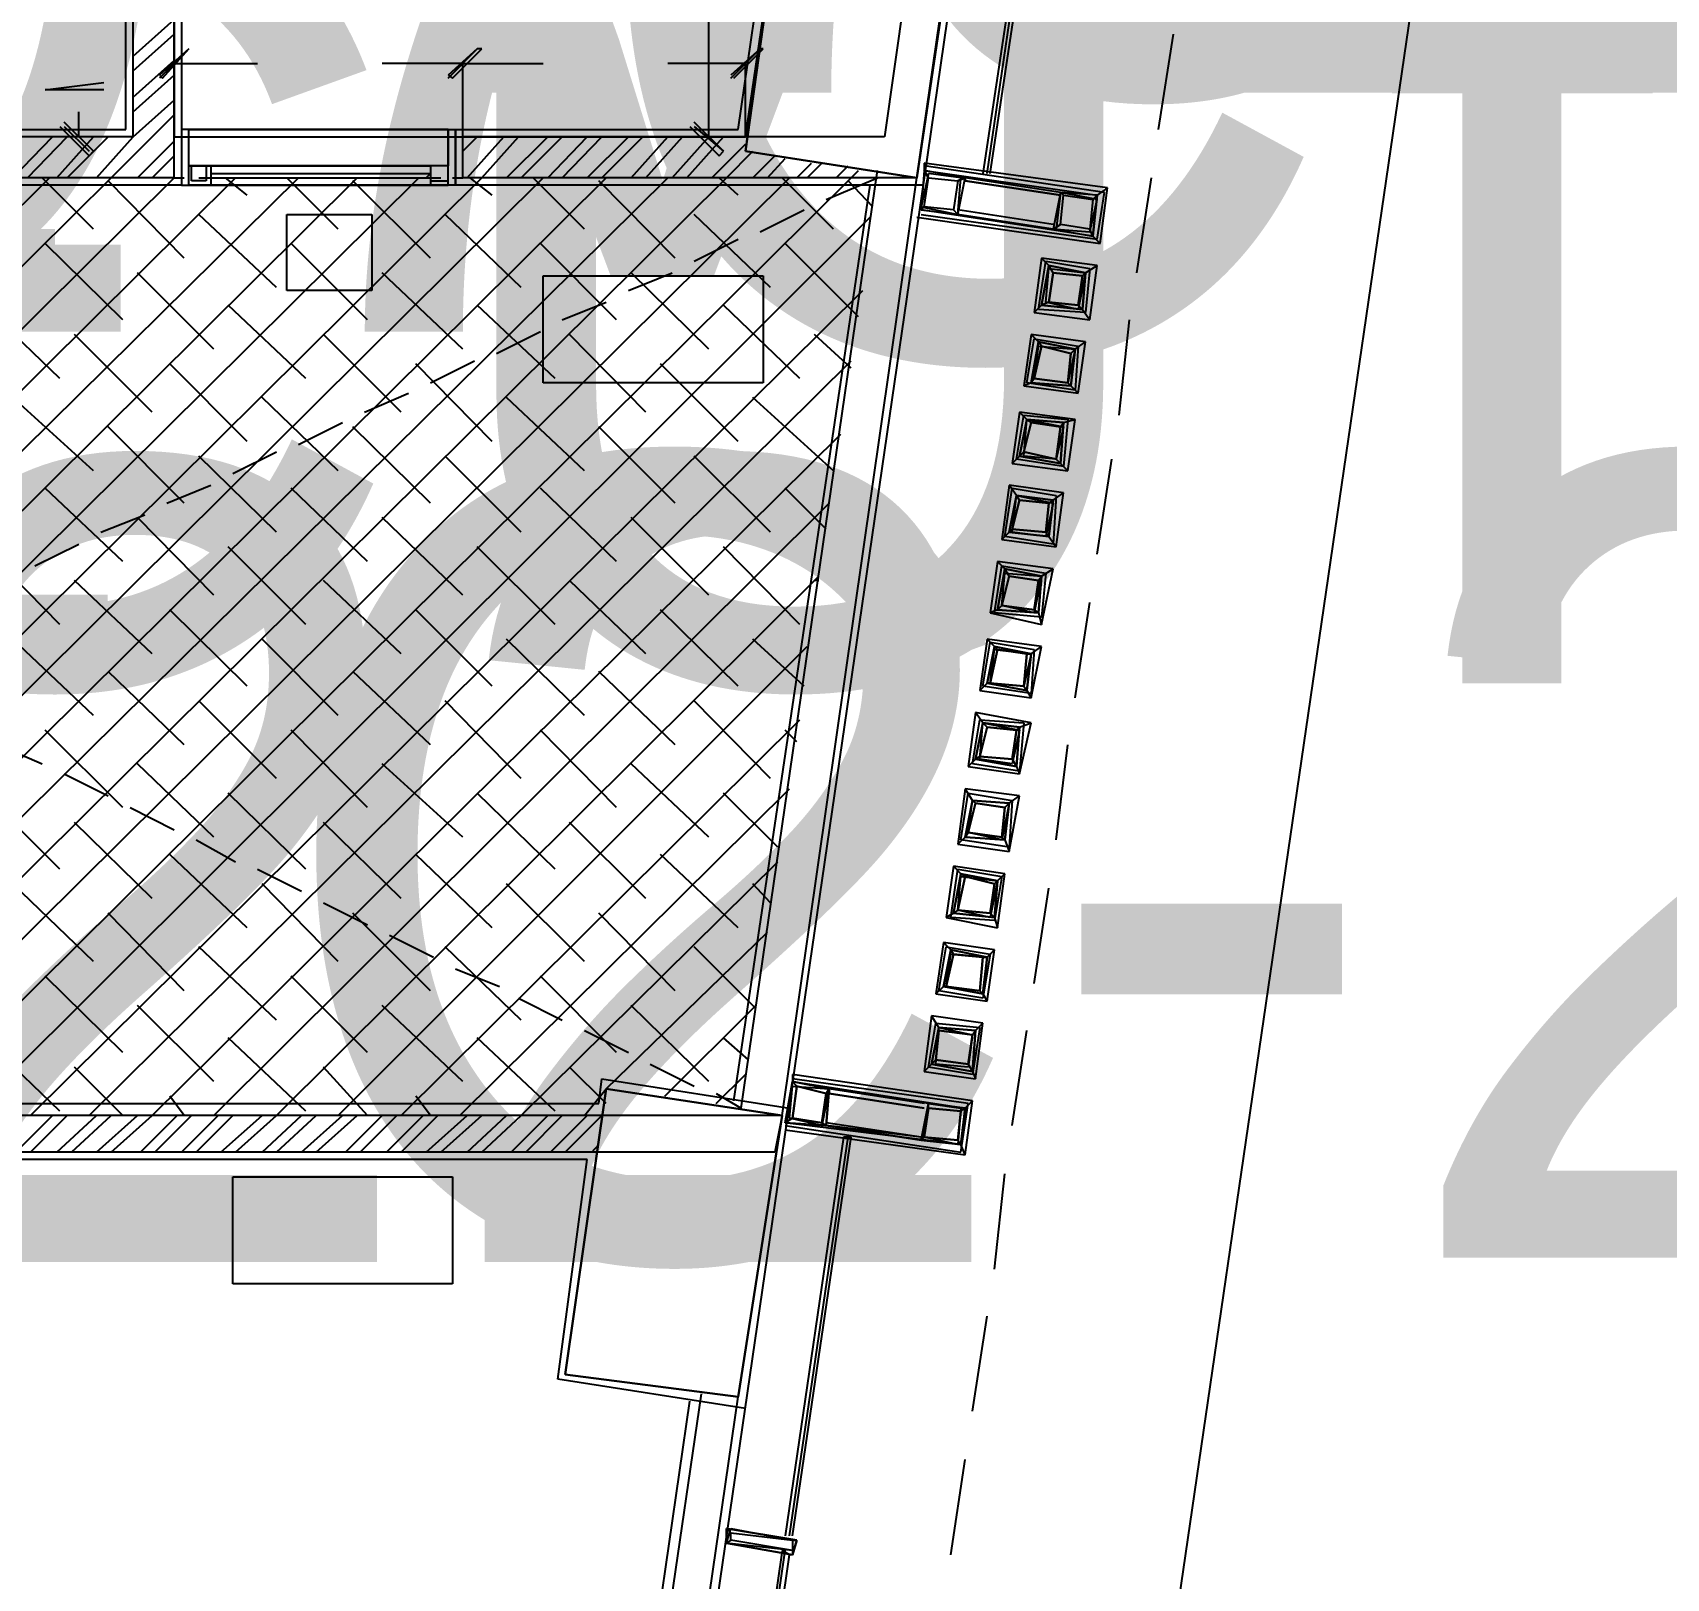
# Model space of a CAD drawing. Header units: feet. Extents: x -4 to 240, y -9 to 130.
# Drawn here: x 151.34 to 165.57, y 59.06 to 72.52 of the extents above; entities that cross this region are included whole.
import ezdxf

# ---------------------------------------------------------------- set-up
doc = ezdxf.new("R2010")
doc.units = ezdxf.units.FT
doc.layers.add('TEXT', color=3, linetype='Continuous')
doc.layers.add('WALLS', color=7, linetype='Continuous')

msp = doc.modelspace()

# ---------------------------------------------------------------- linework, layer by layer
at = {"layer": 'WALLS'}
for p, q in [((169.097, 112.089), (155.917, 21.882)), ((159.745, 76.019), (159.043, 71.26)), ((159.337, 75.662), (158.762, 71.617)), ((160.166, 74.96), (159.617, 71.298)), ((159.656, 71.298), (160.191, 74.96)), ((159.681, 71.298), (160.23, 74.96)), ((157.486, 71.681), (157.831, 74.041)), ((157.55, 71.617), (157.895, 73.978)), ((157.895, 73.978), (157.55, 71.49)), ((157.55, 71.49), (157.895, 73.978)), ((159.043, 71.26), (159.4, 73.748)), ((159.4, 73.748), (159.043, 71.26)), ((159.464, 73.748), (159.107, 71.26)), ((152.153, 71.681), (152.153, 73.301)), ((152.217, 71.617), (152.217, 73.174)), ((152.574, 73.174), (152.574, 71.617)), ((152.574, 71.26), (152.574, 73.174)), ((152.638, 73.238), (152.638, 71.196)), ((157.231, 71.617), (157.231, 72.919)), ((152.217, 72.319), (152.574, 72.638)), ((152.217, 72.191), (152.574, 72.51)), ((161.148, 71.681), (161.276, 72.51)), ((152.217, 71.962), (152.574, 72.281)), ((152.702, 72.383), (152.447, 72.128)), ((152.702, 72.383), (152.447, 72.153)), ((152.472, 72.128), (152.702, 72.383)), ((155.215, 72.383), (154.96, 72.128)), ((155.215, 72.383), (154.96, 72.153)), ((154.96, 72.128), (155.215, 72.383)), ((155.215, 72.383), (154.96, 72.153)), ((154.998, 72.128), (155.254, 72.383)), ((154.998, 72.128), (155.254, 72.383)), ((155.254, 72.383), (155.215, 72.383)), ((157.423, 72.128), (157.678, 72.383)), ((157.678, 72.383), (157.423, 72.153)), ((157.448, 72.128), (157.703, 72.383)), ((157.703, 72.383), (157.678, 72.383)), ((152.217, 71.834), (152.574, 72.153)), ((152.447, 72.153), (152.472, 72.128)), ((152.574, 71.617), (152.574, 72.255)), ((152.574, 72.255), (153.301, 72.255)), ((152.574, 72.255), (152.574, 72.255)), ((155.088, 72.255), (154.386, 72.255)), ((154.96, 72.153), (154.998, 72.128)), ((155.088, 71.617), (155.088, 72.255)), ((155.088, 72.255), (155.789, 72.255)), ((155.088, 72.255), (155.088, 72.255)), ((155.088, 71.617), (155.088, 72.255)), ((157.55, 72.255), (156.874, 72.255)), ((157.55, 71.617), (157.55, 72.255)), ((151.451, 72.026), (151.962, 72.089)), ((151.962, 72.026), (151.451, 72.026)), ((152.217, 71.617), (152.574, 71.936)), ((151.579, 71.707), (151.834, 71.451)), ((151.872, 71.49), (151.617, 71.745)), ((151.617, 71.707), (151.834, 71.49)), ((151.745, 71.617), (151.745, 71.834)), ((152.026, 71.26), (152.574, 71.809)), ((157.065, 71.707), (157.321, 71.451)), ((157.359, 71.49), (157.104, 71.745)), ((157.104, 71.707), (157.359, 71.49)), ((152.217, 71.617), (124.211, 71.617)), ((139.177, 71.681), (152.153, 71.681)), ((151.171, 71.26), (151.515, 71.617)), ((151.298, 71.26), (151.643, 71.617)), ((151.553, 71.26), (151.872, 71.617)), ((151.643, 71.26), (152, 71.617)), ((152.217, 71.617), (151.745, 71.617)), ((151.898, 71.26), (152.217, 71.617)), ((152.217, 71.617), (152.217, 71.617)), ((152.255, 71.26), (152.574, 71.579)), ((152.574, 71.617), (155.088, 71.617)), ((152.574, 71.617), (152.663, 71.617)), ((152.574, 71.617), (152.574, 71.617)), ((152.702, 71.681), (152.638, 71.681)), ((152.638, 71.681), (152.638, 71.196)), ((152.702, 71.681), (152.638, 71.681)), ((152.638, 71.681), (152.638, 71.196)), ((152.702, 71.362), (152.702, 71.681)), ((152.702, 71.681), (154.96, 71.681)), ((152.702, 71.196), (152.702, 71.681)), ((154.96, 71.681), (152.702, 71.681)), ((152.702, 71.196), (152.702, 71.681)), ((152.791, 71.617), (152.982, 71.617)), ((153.11, 71.617), (153.301, 71.617)), ((153.429, 71.617), (153.62, 71.617)), ((153.722, 71.617), (153.939, 71.617)), ((154.041, 71.617), (154.258, 71.617)), ((154.36, 71.617), (154.577, 71.617)), ((154.679, 71.617), (154.896, 71.617)), ((154.96, 71.681), (154.96, 71.362)), ((154.96, 71.681), (155.024, 71.681)), ((154.96, 71.196), (154.96, 71.681)), ((154.96, 71.681), (155.024, 71.681)), ((154.96, 71.196), (154.96, 71.681)), ((154.998, 71.617), (155.088, 71.617)), ((155.024, 71.196), (155.024, 71.681)), ((155.024, 71.681), (157.486, 71.681)), ((155.024, 71.681), (155.024, 71.196)), ((155.024, 71.681), (155.024, 71.196)), ((155.088, 71.617), (157.55, 71.617)), ((155.088, 71.49), (155.215, 71.617)), ((158.762, 71.617), (155.088, 71.617)), ((155.088, 71.26), (155.088, 71.617)), ((155.088, 71.617), (155.088, 71.617)), ((155.088, 71.617), (155.088, 71.617)), ((155.126, 71.26), (155.445, 71.617)), ((155.254, 71.26), (155.573, 71.617)), ((155.47, 71.26), (155.828, 71.617)), ((155.598, 71.26), (155.955, 71.617)), ((155.828, 71.26), (156.172, 71.617)), ((155.955, 71.26), (156.3, 71.617)), ((156.172, 71.26), (156.53, 71.617)), ((156.3, 71.26), (156.657, 71.617)), ((156.555, 71.26), (156.874, 71.617)), ((156.683, 71.26), (157.002, 71.617)), ((156.912, 71.26), (157.231, 71.617)), ((157.04, 71.26), (157.359, 71.617)), ((157.231, 71.617), (157.231, 71.617)), ((157.231, 71.617), (157.231, 71.617)), ((157.55, 71.617), (157.55, 71.617)), ((151.834, 71.451), (151.872, 71.49)), ((152.383, 71.26), (152.574, 71.451)), ((157.257, 71.26), (157.55, 71.553)), ((157.321, 71.451), (157.359, 71.49)), ((157.384, 71.26), (157.614, 71.49)), ((157.55, 71.49), (159.043, 71.26)), ((159.043, 71.26), (157.55, 71.49)), ((157.614, 71.26), (157.805, 71.451)), ((157.742, 71.26), (157.895, 71.426)), ((153.684, 71.362), (152.702, 71.362)), ((154.96, 71.362), (152.702, 71.362)), ((152.702, 71.196), (152.702, 71.362)), ((152.702, 71.362), (152.893, 71.362)), ((152.727, 71.234), (152.727, 71.362)), ((152.727, 71.362), (152.855, 71.362)), ((152.766, 71.362), (154.807, 71.362)), ((152.855, 71.362), (152.855, 71.234)), ((152.893, 71.362), (152.893, 71.196)), ((152.893, 71.298), (154.807, 71.298)), ((152.893, 71.298), (152.893, 71.26)), ((154.641, 71.362), (153.684, 71.362)), ((154.96, 71.362), (154.641, 71.362)), ((154.807, 71.298), (154.769, 71.26)), ((154.807, 71.362), (154.807, 71.196)), ((154.96, 71.362), (154.807, 71.362)), ((154.807, 71.362), (154.807, 71.234)), ((154.96, 71.362), (154.807, 71.362)), ((154.96, 71.196), (154.96, 71.362)), ((154.96, 71.234), (154.96, 71.362)), ((157.512, 63.158), (158.699, 71.324)), ((157.997, 71.26), (158.124, 71.388)), ((158.086, 71.26), (158.214, 71.388)), ((158.341, 71.26), (158.443, 71.362)), ((158.469, 71.26), (158.533, 71.324)), ((159.107, 71.324), (159.081, 70.979)), ((159.107, 71.324), (159.081, 70.979)), ((159.145, 71.298), (159.081, 71.005)), ((160.702, 71.171), (159.107, 71.388)), ((159.107, 71.388), (159.107, 71.324)), ((160.676, 71.132), (159.107, 71.362)), ((159.464, 71.26), (159.107, 71.324)), ((159.107, 71.324), (159.145, 71.26)), ((159.145, 71.26), (159.107, 71.324)), ((159.464, 71.26), (159.107, 71.324)), ((159.107, 71.324), (160.612, 71.107)), ((159.426, 71.26), (159.145, 71.298)), ((152.574, 71.26), (124.211, 71.26)), ((152.638, 71.196), (139.113, 71.196)), ((143.26, 63.094), (151.49, 71.26)), ((143.796, 63.094), (152.026, 71.26)), ((144.344, 63.094), (152.574, 71.26)), ((144.88, 63.094), (153.11, 71.26)), ((145.391, 63.094), (153.659, 71.26)), ((145.939, 63.094), (154.169, 71.26)), ((146.475, 63.094), (154.705, 71.26)), ((147.024, 63.094), (155.254, 71.26)), ((147.56, 63.094), (155.789, 71.26)), ((148.108, 63.094), (156.338, 71.26)), ((148.619, 63.094), (156.874, 71.26)), ((149.155, 63.094), (157.384, 71.26)), ((149.703, 63.094), (157.933, 71.26)), ((150.239, 63.094), (158.469, 71.26)), ((151.872, 70.813), (151.426, 71.26)), ((159.107, 71.26), (152, 22.456)), ((152.663, 70.558), (152, 71.234)), ((152.574, 71.26), (152.663, 71.26)), ((152.638, 71.196), (152.702, 71.196)), ((152.638, 71.196), (152.702, 71.196)), ((154.96, 71.196), (152.702, 71.196)), ((152.702, 71.196), (154.96, 71.196)), ((152.893, 71.196), (152.702, 71.196)), ((152.855, 71.234), (152.727, 71.234)), ((152.791, 71.26), (152.982, 71.26)), ((152.893, 71.26), (154.769, 71.26)), ((153.212, 71.107), (153.021, 71.26)), ((153.11, 71.26), (153.301, 71.26)), ((153.429, 71.26), (153.62, 71.26)), ((154.003, 70.813), (153.557, 71.26)), ((153.722, 71.26), (153.939, 71.26)), ((154.041, 71.26), (154.258, 71.26)), ((154.807, 70.558), (154.131, 71.234)), ((154.36, 71.26), (154.577, 71.26)), ((154.679, 71.26), (154.896, 71.26)), ((154.807, 71.234), (154.96, 71.234)), ((154.807, 71.196), (154.96, 71.196)), ((155.024, 71.196), (154.96, 71.196)), ((155.024, 71.196), (154.96, 71.196)), ((154.998, 71.26), (155.088, 71.26)), ((159.107, 71.196), (155.024, 71.196)), ((159.043, 71.26), (155.088, 71.26)), ((155.343, 71.107), (155.152, 71.26)), ((156.147, 70.813), (155.7, 71.26)), ((156.938, 70.558), (156.274, 71.234)), ((157.486, 71.107), (157.321, 71.26)), ((157.448, 63.222), (158.635, 71.196)), ((158.316, 70.813), (157.869, 71.26)), ((157.869, 63.094), (159.043, 71.26)), ((158.252, 71.069), (158.699, 71.26)), ((158.66, 71.005), (158.443, 71.234)), ((158.699, 71.26), (158.699, 71.26)), ((159.107, 71.005), (159.145, 71.26)), ((159.107, 71.005), (159.145, 71.26)), ((159.145, 71.26), (159.4, 71.234)), ((159.145, 71.26), (159.4, 71.234)), ((159.4, 71.234), (159.362, 70.979)), ((159.4, 71.234), (159.362, 70.979)), ((159.4, 70.941), (159.426, 71.26)), ((159.4, 70.941), (159.464, 71.26)), ((159.464, 71.26), (159.4, 71.234)), ((159.4, 71.234), (159.464, 71.26)), ((159.4, 70.941), (159.464, 71.26)), ((160.293, 71.132), (159.464, 71.26)), ((160.293, 71.132), (159.464, 71.26)), ((159.464, 71.26), (159.464, 71.234)), ((160.293, 71.132), (159.464, 71.26)), ((159.464, 71.234), (160.293, 71.107)), ((160.293, 71.107), (159.464, 71.234)), ((160.293, 71.132), (160.23, 70.813)), ((160.293, 71.132), (160.23, 70.813)), ((160.293, 71.132), (160.255, 70.813)), ((160.612, 71.069), (160.293, 71.132)), ((160.612, 71.107), (160.293, 71.132)), ((160.293, 71.132), (160.319, 71.107)), ((160.612, 71.107), (160.293, 71.132)), ((160.702, 71.171), (160.612, 71.107)), ((160.612, 70.724), (160.676, 71.132)), ((160.638, 70.686), (160.702, 71.171)), ((160.957, 70.431), (161.085, 71.26)), ((159.081, 71.005), (159.4, 70.941)), ((159.081, 70.979), (159.107, 71.005)), ((159.362, 70.979), (159.107, 71.005)), ((159.362, 70.979), (159.107, 71.005)), ((160.293, 70.852), (160.319, 71.107)), ((160.293, 71.107), (160.293, 71.107)), ((160.293, 70.852), (160.319, 71.107)), ((160.319, 71.107), (160.574, 71.069)), ((160.319, 71.107), (160.574, 71.069)), ((160.549, 70.788), (160.612, 71.069)), ((160.574, 71.069), (160.549, 70.813)), ((160.574, 71.069), (160.549, 70.813)), ((160.574, 70.75), (160.612, 71.107)), ((160.612, 71.107), (160.574, 71.069)), ((160.574, 70.75), (160.612, 71.107)), ((160.612, 71.107), (160.574, 70.75)), ((160.574, 71.069), (160.574, 71.069)), ((150.788, 63.094), (158.635, 70.915)), ((153.467, 70.303), (152.791, 70.941)), ((153.557, 70.278), (153.557, 70.941)), ((153.557, 70.941), (154.297, 70.941)), ((154.297, 70.941), (154.297, 70.278)), ((155.598, 70.303), (154.935, 70.941)), ((157.767, 70.303), (157.104, 70.941)), ((157.678, 70.788), (158.061, 70.979)), ((159.043, 70.915), (160.638, 70.686)), ((159.081, 70.979), (159.4, 70.941)), ((159.081, 70.979), (159.081, 70.979)), ((159.081, 70.979), (159.4, 70.941)), ((160.574, 70.75), (159.081, 70.979)), ((159.081, 70.941), (160.612, 70.724)), ((159.4, 70.941), (159.362, 70.979)), ((159.362, 70.941), (159.362, 70.941)), ((160.23, 70.852), (159.4, 70.979)), ((159.4, 70.979), (159.4, 70.941)), ((160.23, 70.852), (159.4, 70.979)), ((160.23, 70.813), (159.4, 70.941)), ((159.4, 70.941), (160.23, 70.813)), ((160.23, 70.813), (159.4, 70.941)), ((160.23, 70.813), (160.293, 70.852)), ((160.549, 70.813), (160.293, 70.852)), ((160.549, 70.813), (160.293, 70.852)), ((157.104, 70.533), (157.486, 70.724)), ((160.23, 70.813), (160.574, 70.75)), ((160.23, 70.813), (160.574, 70.75)), ((160.255, 70.813), (160.549, 70.788)), ((160.574, 70.75), (160.549, 70.813)), ((160.638, 70.686), (160.574, 70.75)), ((152.128, 70.022), (151.451, 70.686)), ((154.258, 70.022), (153.595, 70.686)), ((156.427, 70.022), (155.764, 70.686)), ((158.533, 70.048), (157.895, 70.686)), ((152.919, 69.767), (152.255, 70.431)), ((155.088, 69.767), (154.386, 70.431)), ((156.53, 70.278), (156.912, 70.431)), ((157.231, 69.767), (156.555, 70.431)), ((160.128, 70.558), (160.064, 70.086)), ((160.102, 70.112), (160.166, 70.533)), ((160.191, 70.494), (160.128, 70.558)), ((160.612, 70.494), (160.128, 70.558)), ((160.191, 70.494), (160.128, 70.15)), ((160.128, 70.15), (160.191, 70.494)), ((160.128, 70.15), (160.191, 70.494)), ((160.166, 70.533), (160.549, 70.469)), ((160.166, 70.175), (160.191, 70.469)), ((160.23, 70.431), (160.191, 70.494)), ((160.51, 70.431), (160.191, 70.494)), ((160.23, 70.431), (160.191, 70.494)), ((160.191, 70.494), (160.51, 70.431)), ((160.191, 70.494), (160.51, 70.431)), ((160.191, 70.469), (160.51, 70.431)), ((160.191, 70.175), (160.23, 70.431)), ((160.23, 70.431), (160.191, 70.175)), ((160.23, 70.431), (160.485, 70.405)), ((160.485, 70.405), (160.23, 70.431)), ((160.51, 70.431), (160.447, 70.112)), ((160.485, 70.405), (160.51, 70.431)), ((160.485, 70.112), (160.51, 70.431)), ((160.51, 70.431), (160.485, 70.112)), ((160.51, 70.431), (160.485, 70.112)), ((160.51, 70.431), (160.612, 70.494)), ((160.549, 70.469), (160.51, 70.086)), ((160.549, 70.022), (160.612, 70.494)), ((151.324, 63.094), (158.571, 70.278)), ((154.297, 70.278), (153.557, 70.278)), ((155.789, 70.405), (157.703, 70.405)), ((155.789, 69.474), (155.789, 70.405)), ((157.703, 70.405), (157.703, 69.474)), ((160.485, 70.405), (160.447, 70.15)), ((160.447, 70.15), (160.485, 70.405)), ((160.485, 70.405), (160.485, 70.405)), ((151.579, 69.512), (150.915, 70.15)), ((153.722, 69.512), (153.046, 70.15)), ((155.892, 69.512), (155.215, 70.15)), ((155.955, 70.022), (156.338, 70.175)), ((158.022, 69.512), (157.359, 70.15)), ((160.128, 70.15), (160.064, 70.086)), ((160.191, 70.175), (160.128, 70.15)), ((160.191, 70.175), (160.128, 70.15)), ((160.128, 70.15), (160.485, 70.112)), ((160.485, 70.112), (160.128, 70.15)), ((160.485, 70.112), (160.128, 70.15)), ((160.447, 70.112), (160.166, 70.175)), ((160.447, 70.15), (160.191, 70.175)), ((160.191, 70.175), (160.447, 70.15)), ((160.447, 70.15), (160.485, 70.112)), ((160.064, 70.086), (160.549, 70.022)), ((160.51, 70.086), (160.102, 70.112)), ((160.447, 70.112), (160.447, 70.112)), ((160.485, 70.112), (160.549, 70.022)), ((160.804, 69.193), (160.893, 70.022)), ((152.383, 69.219), (151.707, 69.895)), ((154.552, 69.219), (153.876, 69.895)), ((155.381, 69.729), (155.764, 69.92)), ((156.683, 69.219), (156.019, 69.895)), ((158.469, 69.601), (158.15, 69.895)), ((160.038, 69.895), (159.974, 69.448)), ((160, 69.474), (160.064, 69.856)), ((160.102, 69.831), (160.038, 69.895)), ((160.51, 69.831), (160.038, 69.895)), ((160.064, 69.856), (160.447, 69.793)), ((160.102, 69.831), (160.038, 69.474)), ((160.038, 69.474), (160.102, 69.831)), ((160.038, 69.474), (160.102, 69.831)), ((160.064, 69.512), (160.102, 69.793)), ((160.064, 69.512), (160.128, 69.793)), ((160.128, 69.793), (160.064, 69.512)), ((160.128, 69.793), (160.102, 69.831)), ((160.421, 69.767), (160.102, 69.831)), ((160.102, 69.831), (160.421, 69.767)), ((160.102, 69.831), (160.421, 69.767)), ((160.102, 69.793), (160.421, 69.767)), ((160.102, 69.793), (160.102, 69.793)), ((160.128, 69.793), (160.383, 69.729)), ((160.383, 69.729), (160.128, 69.793)), ((160.421, 69.767), (160.357, 69.474)), ((160.383, 69.729), (160.357, 69.474)), ((160.357, 69.474), (160.383, 69.729)), ((160.383, 69.729), (160.421, 69.767)), ((160.383, 69.448), (160.421, 69.767)), ((160.421, 69.767), (160.383, 69.448)), ((160.421, 69.767), (160.383, 69.448)), ((160.383, 69.729), (160.383, 69.729)), ((160.421, 69.767), (160.51, 69.831)), ((160.447, 69.793), (160.421, 69.41)), ((160.447, 69.384), (160.51, 69.831)), ((151.834, 63.094), (158.469, 69.665)), ((153.212, 68.963), (152.536, 69.64)), ((155.343, 68.963), (154.679, 69.64)), ((154.807, 69.474), (155.19, 69.665)), ((157.486, 68.963), (156.81, 69.64)), ((157.703, 69.474), (155.789, 69.474)), ((160.038, 69.474), (159.974, 69.448)), ((159.974, 69.448), (160.447, 69.384)), ((160.421, 69.41), (160, 69.474)), ((160.064, 69.512), (160.038, 69.474)), ((160.038, 69.474), (160.383, 69.448)), ((160.038, 69.474), (160.038, 69.474)), ((160.383, 69.448), (160.038, 69.474)), ((160.383, 69.448), (160.038, 69.474)), ((160.357, 69.474), (160.064, 69.512)), ((160.357, 69.474), (160.064, 69.512)), ((160.064, 69.512), (160.357, 69.474)), ((160.357, 69.474), (160.383, 69.448)), ((160.357, 69.448), (160.357, 69.448)), ((160.383, 69.448), (160.447, 69.384)), ((151.872, 68.708), (151.171, 69.346)), ((154.003, 68.708), (153.34, 69.346)), ((154.233, 69.219), (154.616, 69.384)), ((156.147, 68.708), (155.47, 69.346)), ((158.316, 68.708), (157.614, 69.346)), ((159.936, 69.219), (159.872, 68.772)), ((159.911, 68.81), (159.974, 69.193)), ((160, 69.155), (159.936, 69.219)), ((160.421, 69.155), (159.936, 69.219)), ((160, 69.155), (159.936, 68.836)), ((159.936, 68.836), (160, 69.155)), ((159.936, 68.836), (160, 69.155)), ((159.974, 69.193), (160.357, 69.155)), ((159.974, 68.836), (160, 69.155)), ((160, 69.155), (160.319, 69.091)), ((160.038, 69.129), (160, 69.155)), ((160.319, 69.129), (160, 69.155)), ((160, 69.155), (160.319, 69.129)), ((160, 69.155), (160.319, 69.129)), ((160.357, 69.155), (160.319, 68.746)), ((160.319, 69.129), (160.421, 69.155)), ((160.357, 68.708), (160.421, 69.155)), ((152.663, 68.427), (152, 69.091)), ((152.383, 63.094), (158.38, 69.027)), ((153.659, 68.938), (154.041, 69.129)), ((154.807, 68.427), (154.131, 69.091)), ((156.938, 68.427), (156.274, 69.091)), ((159.974, 68.874), (160.038, 69.129)), ((160.038, 69.129), (159.974, 68.874)), ((160, 69.129), (160, 69.129)), ((160.038, 69.129), (160.293, 69.091)), ((160.293, 69.091), (160.038, 69.129)), ((160.319, 69.091), (160.255, 68.81)), ((160.293, 69.091), (160.255, 68.81)), ((160.255, 68.81), (160.293, 69.091)), ((160.293, 69.091), (160.319, 69.129)), ((160.293, 68.772), (160.319, 69.129)), ((160.319, 69.129), (160.293, 68.772)), ((160.319, 69.129), (160.293, 68.772)), ((160.293, 69.091), (160.293, 69.091)), ((153.085, 68.683), (153.467, 68.874)), ((159.974, 68.874), (159.936, 68.836)), ((160.255, 68.81), (159.974, 68.874)), ((159.974, 68.874), (160.255, 68.81)), ((153.467, 68.172), (152.791, 68.836)), ((155.598, 68.172), (154.935, 68.836)), ((157.767, 68.172), (157.104, 68.836)), ((159.936, 68.836), (159.872, 68.772)), ((159.872, 68.772), (160.357, 68.708)), ((160.319, 68.746), (159.911, 68.81)), ((159.936, 68.836), (160.293, 68.772)), ((159.936, 68.836), (159.936, 68.836)), ((160.293, 68.772), (159.936, 68.836)), ((160.293, 68.772), (159.936, 68.836)), ((160.255, 68.81), (159.974, 68.836)), ((160.255, 68.81), (160.293, 68.772)), ((160.255, 68.772), (160.255, 68.772)), ((160.293, 68.772), (160.357, 68.708)), ((160.612, 67.981), (160.74, 68.81)), ((152.51, 68.427), (152.893, 68.581)), ((159.847, 68.581), (159.783, 68.108)), ((159.911, 68.491), (159.847, 68.581)), ((160.319, 68.517), (159.847, 68.581)), ((152.128, 67.917), (151.451, 68.555)), ((152.919, 63.094), (158.278, 68.427)), ((154.258, 67.917), (153.595, 68.555)), ((156.427, 67.917), (155.764, 68.555)), ((158.252, 68.198), (157.895, 68.555)), ((159.809, 68.134), (159.872, 68.555)), ((159.911, 68.491), (159.847, 68.172)), ((159.847, 68.172), (159.911, 68.491)), ((159.847, 68.172), (159.911, 68.491)), ((159.872, 68.555), (160.255, 68.491)), ((159.872, 68.172), (159.911, 68.491)), ((159.872, 68.198), (159.936, 68.453)), ((159.936, 68.453), (159.872, 68.198)), ((159.911, 68.491), (160.23, 68.427)), ((159.936, 68.453), (159.911, 68.491)), ((160.23, 68.453), (159.911, 68.491)), ((159.911, 68.491), (160.23, 68.453)), ((159.911, 68.491), (160.23, 68.453)), ((159.911, 68.453), (159.911, 68.453)), ((159.936, 68.453), (160.191, 68.427)), ((160.191, 68.427), (159.936, 68.453)), ((160.23, 68.427), (160.166, 68.134)), ((160.191, 68.427), (160.166, 68.172)), ((160.166, 68.172), (160.191, 68.427)), ((160.191, 68.427), (160.23, 68.453)), ((160.191, 68.134), (160.23, 68.453)), ((160.23, 68.453), (160.191, 68.134)), ((160.23, 68.453), (160.191, 68.134)), ((160.191, 68.427), (160.191, 68.427)), ((160.23, 68.453), (160.319, 68.517)), ((160.255, 68.491), (160.23, 68.07)), ((160.255, 68.045), (160.319, 68.517)), ((151.936, 68.172), (152.319, 68.325)), ((152.919, 67.624), (152.255, 68.3)), ((155.088, 67.624), (154.386, 68.3)), ((157.231, 67.624), (156.555, 68.3)), ((159.847, 68.172), (159.783, 68.108)), ((159.872, 68.198), (159.847, 68.172)), ((159.847, 68.172), (160.191, 68.134)), ((159.847, 68.172), (159.847, 68.172)), ((160.191, 68.134), (159.847, 68.172)), ((160.191, 68.134), (159.847, 68.172)), ((160.166, 68.172), (159.872, 68.198)), ((159.872, 68.198), (160.166, 68.172)), ((160.166, 68.134), (159.872, 68.172)), ((160.166, 68.172), (160.191, 68.134)), ((151.579, 67.368), (150.915, 68.045)), ((151.362, 67.879), (151.745, 68.07)), ((153.722, 67.368), (153.046, 68.045)), ((155.892, 67.368), (155.215, 68.045)), ((158.022, 67.368), (157.359, 68.045)), ((159.783, 68.108), (160.255, 68.045)), ((160.23, 68.07), (159.809, 68.134)), ((160.166, 68.134), (160.166, 68.134)), ((160.191, 68.134), (160.255, 68.045)), ((159.745, 67.917), (159.681, 67.47)), ((159.719, 67.47), (159.783, 67.879)), ((159.809, 67.853), (159.745, 67.917)), ((160.23, 67.853), (159.745, 67.917)), ((159.783, 67.879), (160.166, 67.815)), ((152.383, 67.113), (151.707, 67.751)), ((153.467, 63.094), (158.188, 67.789)), ((154.552, 67.113), (153.876, 67.751)), ((156.683, 67.113), (156.019, 67.751)), ((158.188, 67.751), (158.15, 67.751)), ((159.809, 67.853), (159.745, 67.496)), ((159.745, 67.496), (159.809, 67.853)), ((159.745, 67.496), (159.809, 67.853)), ((159.783, 67.534), (159.809, 67.815)), ((159.783, 67.534), (159.847, 67.789)), ((159.847, 67.789), (159.783, 67.534)), ((159.847, 67.789), (159.809, 67.853)), ((160.128, 67.789), (159.809, 67.853)), ((159.847, 67.789), (159.809, 67.853)), ((159.809, 67.853), (160.128, 67.789)), ((159.809, 67.853), (160.128, 67.789)), ((159.809, 67.815), (160.128, 67.789)), ((159.847, 67.789), (160.102, 67.751)), ((160.102, 67.751), (159.847, 67.789)), ((160.128, 67.789), (160.064, 67.47)), ((160.102, 67.751), (160.064, 67.496)), ((160.064, 67.496), (160.102, 67.751)), ((160.102, 67.751), (160.128, 67.789)), ((160.102, 67.47), (160.128, 67.789)), ((160.128, 67.789), (160.102, 67.47)), ((160.128, 67.789), (160.102, 67.47)), ((160.102, 67.751), (160.102, 67.751)), ((160.128, 67.789), (160.23, 67.853)), ((160.128, 67.368), (160.23, 67.853)), ((160.166, 67.815), (160.128, 67.432)), ((153.212, 66.833), (152.536, 67.496)), ((155.343, 66.833), (154.679, 67.496)), ((157.486, 66.833), (156.81, 67.496)), ((159.745, 67.496), (159.681, 67.47)), ((159.681, 67.47), (160.128, 67.368)), ((160.128, 67.432), (159.719, 67.47)), ((159.783, 67.534), (159.745, 67.496)), ((159.745, 67.496), (160.102, 67.47)), ((159.745, 67.496), (159.745, 67.496)), ((160.102, 67.47), (159.745, 67.496)), ((160.102, 67.47), (159.745, 67.496)), ((160.064, 67.47), (159.783, 67.534)), ((160.064, 67.496), (159.783, 67.534)), ((159.783, 67.534), (160.064, 67.496)), ((160.064, 67.496), (160.102, 67.47)), ((160.064, 67.47), (160.064, 67.47)), ((160.102, 67.47), (160.128, 67.368)), ((160.421, 66.73), (160.549, 67.56)), ((151.872, 66.577), (151.171, 67.241)), ((154.003, 66.577), (153.34, 67.241)), ((154.003, 63.094), (158.086, 67.177)), ((156.147, 66.577), (155.47, 67.241)), ((158.061, 66.833), (157.614, 67.241)), ((159.656, 67.241), (159.592, 66.794)), ((159.617, 66.833), (159.681, 67.215)), ((159.719, 67.177), (159.656, 67.241)), ((160.128, 67.177), (159.656, 67.241)), ((159.719, 67.177), (159.656, 66.858)), ((159.656, 66.858), (159.719, 67.177)), ((159.656, 66.858), (159.719, 67.177)), ((159.681, 67.215), (160.064, 67.152)), ((159.681, 66.858), (159.719, 67.152)), ((159.681, 66.858), (159.745, 67.152)), ((159.745, 67.152), (159.681, 66.858)), ((159.745, 67.152), (159.719, 67.177)), ((160.038, 67.113), (159.719, 67.177)), ((159.719, 67.177), (160.038, 67.113)), ((159.719, 67.177), (160.038, 67.113)), ((159.719, 67.152), (160.038, 67.113)), ((159.719, 67.152), (159.719, 67.152)), ((159.745, 67.152), (160, 67.113)), ((160, 67.113), (159.745, 67.152)), ((160.038, 67.113), (160.128, 67.177)), ((160.038, 66.73), (160.128, 67.177)), ((160.064, 67.152), (160.038, 66.769)), ((160.038, 67.113), (159.974, 66.833)), ((160, 67.113), (159.974, 66.833)), ((159.974, 66.833), (160, 67.113)), ((160, 67.113), (160.038, 67.113)), ((160, 66.794), (160.038, 67.113)), ((160, 67.113), (160, 67.113)), ((160.038, 67.113), (160, 66.794)), ((160.038, 67.113), (160, 66.794)), ((152.663, 66.322), (152, 66.96)), ((154.807, 66.322), (154.131, 66.96)), ((156.938, 66.322), (156.274, 66.96)), ((159.656, 66.858), (159.592, 66.794)), ((159.592, 66.794), (160.038, 66.73)), ((160.038, 66.769), (159.617, 66.833)), ((159.681, 66.858), (159.656, 66.858)), ((159.656, 66.858), (160, 66.794)), ((159.656, 66.858), (159.656, 66.858)), ((160, 66.794), (159.656, 66.858)), ((160, 66.794), (159.656, 66.858)), ((159.974, 66.833), (159.681, 66.858)), ((159.974, 66.833), (159.681, 66.858)), ((159.681, 66.858), (159.974, 66.833)), ((159.974, 66.833), (160, 66.794)), ((159.974, 66.794), (159.974, 66.794)), ((160, 66.794), (160.038, 66.73)), ((153.467, 66.029), (152.791, 66.705)), ((155.598, 66.029), (154.935, 66.705)), ((157.767, 66.029), (157.104, 66.705)), ((159.553, 66.603), (159.49, 66.131)), ((159.617, 66.514), (159.553, 66.603)), ((160.038, 66.514), (159.553, 66.603)), ((152.128, 65.774), (151.451, 66.45)), ((154.258, 65.774), (153.595, 66.45)), ((154.552, 63.094), (158.022, 66.539)), ((156.427, 65.774), (155.764, 66.45)), ((157.997, 66.348), (157.895, 66.45)), ((159.528, 66.156), (159.592, 66.539)), ((159.617, 66.514), (159.553, 66.195)), ((159.553, 66.195), (159.617, 66.514)), ((159.553, 66.195), (159.617, 66.514)), ((159.592, 66.539), (159.974, 66.514)), ((159.592, 66.195), (159.617, 66.514)), ((159.592, 66.22), (159.656, 66.475)), ((159.656, 66.475), (159.592, 66.22)), ((159.617, 66.514), (159.936, 66.45)), ((159.656, 66.475), (159.617, 66.514)), ((159.936, 66.475), (159.617, 66.514)), ((159.617, 66.514), (159.936, 66.475)), ((159.617, 66.514), (159.936, 66.475)), ((159.617, 66.475), (159.617, 66.475)), ((159.656, 66.475), (159.911, 66.45)), ((159.911, 66.45), (159.656, 66.475)), ((159.936, 66.45), (159.872, 66.156)), ((159.911, 66.45), (159.872, 66.195)), ((159.872, 66.195), (159.911, 66.45)), ((159.911, 66.45), (159.936, 66.475)), ((159.911, 66.131), (159.936, 66.475)), ((159.936, 66.475), (159.911, 66.131)), ((159.936, 66.475), (159.911, 66.131)), ((159.911, 66.45), (159.911, 66.45)), ((159.974, 66.514), (159.936, 66.093)), ((159.936, 66.475), (160.038, 66.514)), ((159.936, 66.067), (160.038, 66.514)), ((151.043, 66.322), (151.426, 66.156)), ((160.255, 65.493), (160.357, 66.322)), ((152.919, 65.518), (152.255, 66.156)), ((155.088, 65.518), (154.386, 66.156)), ((157.231, 65.518), (156.555, 66.156)), ((159.553, 66.195), (159.49, 66.131)), ((159.936, 66.093), (159.528, 66.156)), ((159.592, 66.22), (159.553, 66.195)), ((159.553, 66.195), (159.911, 66.131)), ((159.553, 66.195), (159.553, 66.195)), ((159.911, 66.131), (159.553, 66.195)), ((159.911, 66.131), (159.553, 66.195)), ((159.872, 66.195), (159.592, 66.22)), ((159.592, 66.22), (159.872, 66.195)), ((159.872, 66.156), (159.592, 66.195)), ((159.872, 66.195), (159.911, 66.131)), ((159.872, 66.195), (159.911, 66.131)), ((151.617, 66.067), (152, 65.876)), ((159.49, 66.131), (159.936, 66.067)), ((159.911, 66.131), (159.936, 66.067)), ((151.579, 65.238), (150.915, 65.901)), ((153.722, 65.238), (153.046, 65.901)), ((155.062, 63.094), (157.933, 65.939)), ((155.892, 65.238), (155.215, 65.901)), ((157.831, 65.429), (157.359, 65.901)), ((159.464, 65.939), (159.4, 65.455)), ((159.426, 65.493), (159.49, 65.901)), ((159.528, 65.837), (159.464, 65.939)), ((159.936, 65.876), (159.464, 65.939)), ((159.49, 65.901), (159.872, 65.837)), ((159.847, 65.812), (159.936, 65.876)), ((159.847, 65.391), (159.936, 65.876)), ((152.191, 65.774), (152.574, 65.582)), ((159.528, 65.837), (159.464, 65.518)), ((159.464, 65.518), (159.528, 65.837)), ((159.464, 65.518), (159.528, 65.837)), ((159.49, 65.557), (159.528, 65.837)), ((159.49, 65.557), (159.553, 65.812)), ((159.553, 65.812), (159.49, 65.557)), ((159.528, 65.837), (159.847, 65.812)), ((159.553, 65.812), (159.528, 65.837)), ((159.847, 65.812), (159.528, 65.837)), ((159.528, 65.837), (159.847, 65.812)), ((159.528, 65.837), (159.847, 65.812)), ((159.528, 65.812), (159.528, 65.812)), ((159.553, 65.812), (159.809, 65.774)), ((159.809, 65.774), (159.553, 65.812)), ((159.847, 65.812), (159.783, 65.493)), ((159.809, 65.774), (159.783, 65.518)), ((159.783, 65.518), (159.809, 65.774)), ((159.809, 65.774), (159.847, 65.812)), ((159.809, 65.493), (159.847, 65.812)), ((159.847, 65.812), (159.809, 65.493)), ((159.847, 65.812), (159.809, 65.493)), ((159.809, 65.774), (159.809, 65.774)), ((159.872, 65.837), (159.847, 65.429)), ((152.383, 64.982), (151.707, 65.646)), ((154.552, 64.982), (153.876, 65.646)), ((156.683, 64.982), (156.019, 65.646)), ((152.766, 65.493), (153.11, 65.301)), ((159.464, 65.518), (159.4, 65.455)), ((159.4, 65.455), (159.847, 65.391)), ((159.847, 65.429), (159.426, 65.493)), ((159.49, 65.557), (159.464, 65.518)), ((159.464, 65.518), (159.809, 65.493)), ((159.464, 65.518), (159.464, 65.518)), ((159.809, 65.493), (159.464, 65.518)), ((159.809, 65.493), (159.464, 65.518)), ((159.783, 65.493), (159.49, 65.557)), ((159.783, 65.518), (159.49, 65.557)), ((159.49, 65.557), (159.783, 65.518)), ((159.783, 65.518), (159.809, 65.493)), ((159.783, 65.493), (159.783, 65.493)), ((159.809, 65.493), (159.847, 65.391)), ((153.212, 64.727), (152.536, 65.365)), ((155.343, 64.727), (154.679, 65.365)), ((155.598, 63.094), (157.831, 65.301)), ((157.486, 64.727), (156.81, 65.365)), ((153.301, 65.238), (153.684, 65.046)), ((159.362, 65.263), (159.298, 64.817)), ((159.337, 64.817), (159.4, 65.238)), ((159.426, 65.199), (159.362, 65.263)), ((159.809, 65.199), (159.362, 65.263)), ((159.426, 65.199), (159.362, 64.855)), ((159.362, 64.855), (159.426, 65.199)), ((159.362, 64.855), (159.426, 65.199)), ((159.4, 65.238), (159.783, 65.174)), ((159.4, 64.88), (159.426, 65.174)), ((159.4, 64.88), (159.464, 65.174)), ((159.464, 65.174), (159.4, 64.88)), ((159.464, 65.174), (159.426, 65.199)), ((159.745, 65.136), (159.426, 65.199)), ((159.426, 65.199), (159.745, 65.136)), ((159.426, 65.199), (159.745, 65.136)), ((159.426, 65.174), (159.745, 65.136)), ((159.426, 65.174), (159.426, 65.174)), ((159.464, 65.174), (159.719, 65.11)), ((159.719, 65.11), (159.464, 65.174)), ((159.783, 65.174), (159.719, 64.791)), ((159.745, 65.136), (159.809, 65.199)), ((159.745, 64.727), (159.809, 65.199)), ((151.872, 64.434), (151.171, 65.11)), ((154.003, 64.434), (153.34, 65.11)), ((156.147, 64.434), (155.47, 65.11)), ((157.767, 64.944), (157.614, 65.11)), ((159.745, 65.136), (159.681, 64.817)), ((159.719, 65.11), (159.681, 64.855)), ((159.681, 64.855), (159.719, 65.11)), ((159.719, 65.11), (159.745, 65.136)), ((159.719, 64.817), (159.745, 65.136)), ((159.745, 65.136), (159.719, 64.817)), ((159.745, 65.136), (159.719, 64.817)), ((159.719, 65.11), (159.719, 65.11)), ((160.064, 64.242), (160.191, 65.072)), ((153.876, 64.944), (154.258, 64.753)), ((159.4, 64.88), (159.362, 64.855)), ((159.681, 64.817), (159.4, 64.88)), ((159.681, 64.855), (159.4, 64.88)), ((159.4, 64.88), (159.681, 64.855)), ((152.663, 64.179), (152, 64.855)), ((154.807, 64.179), (154.131, 64.855)), ((156.938, 64.179), (156.274, 64.855)), ((159.362, 64.855), (159.298, 64.817)), ((159.298, 64.817), (159.745, 64.727)), ((159.719, 64.791), (159.337, 64.817)), ((159.362, 64.855), (159.719, 64.817)), ((159.362, 64.855), (159.362, 64.855)), ((159.719, 64.817), (159.362, 64.855)), ((159.719, 64.817), (159.362, 64.855)), ((159.681, 64.855), (159.719, 64.817)), ((159.681, 64.817), (159.681, 64.817)), ((159.719, 64.817), (159.745, 64.727)), ((154.45, 64.663), (154.833, 64.472)), ((156.338, 63.324), (157.742, 64.689)), ((159.273, 64.6), (159.209, 64.153)), ((159.337, 64.536), (159.273, 64.6)), ((159.719, 64.536), (159.273, 64.6)), ((153.467, 63.923), (152.791, 64.561)), ((155.598, 63.923), (154.935, 64.561)), ((157.64, 64.026), (157.104, 64.561)), ((159.234, 64.179), (159.298, 64.561)), ((159.337, 64.536), (159.273, 64.217)), ((159.273, 64.217), (159.337, 64.536)), ((159.273, 64.217), (159.337, 64.536)), ((159.298, 64.561), (159.681, 64.498)), ((159.298, 64.217), (159.337, 64.498)), ((159.298, 64.217), (159.362, 64.498)), ((159.362, 64.498), (159.298, 64.217)), ((159.362, 64.498), (159.337, 64.536)), ((159.656, 64.472), (159.337, 64.536)), ((159.337, 64.536), (159.656, 64.472)), ((159.337, 64.536), (159.656, 64.472)), ((159.337, 64.498), (159.617, 64.472)), ((159.337, 64.498), (159.337, 64.498)), ((159.362, 64.498), (159.617, 64.472)), ((159.617, 64.472), (159.362, 64.498)), ((159.617, 64.472), (159.592, 64.179)), ((159.617, 64.472), (159.592, 64.179)), ((159.592, 64.179), (159.617, 64.472)), ((159.681, 64.498), (159.617, 64.115)), ((159.617, 64.472), (159.656, 64.472)), ((159.617, 64.153), (159.656, 64.472)), ((159.617, 64.472), (159.617, 64.472)), ((159.656, 64.472), (159.617, 64.153)), ((159.656, 64.472), (159.617, 64.153)), ((159.656, 64.472), (159.719, 64.536)), ((159.656, 64.089), (159.719, 64.536)), ((152.128, 63.643), (151.451, 64.306)), ((154.258, 63.643), (153.595, 64.306)), ((155.024, 64.37), (155.407, 64.217)), ((156.427, 63.643), (155.764, 64.306)), ((159.273, 64.217), (159.209, 64.153)), ((159.617, 64.115), (159.234, 64.179)), ((159.298, 64.217), (159.273, 64.217)), ((159.273, 64.217), (159.617, 64.153)), ((159.273, 64.217), (159.273, 64.217)), ((159.617, 64.153), (159.273, 64.217)), ((159.617, 64.153), (159.273, 64.217)), ((159.592, 64.179), (159.298, 64.217)), ((159.592, 64.179), (159.298, 64.217)), ((159.298, 64.217), (159.592, 64.179)), ((159.592, 64.179), (159.617, 64.153)), ((152.919, 63.388), (152.255, 64.051)), ((155.088, 63.388), (154.386, 64.051)), ((155.573, 64.115), (155.955, 63.923)), ((157.231, 63.388), (156.555, 64.051)), ((156.848, 63.26), (157.64, 64.051)), ((159.209, 64.153), (159.656, 64.089)), ((159.592, 64.153), (159.592, 64.153)), ((159.617, 64.153), (159.656, 64.089)), ((159.171, 63.962), (159.107, 63.477)), ((159.145, 63.515), (159.209, 63.898)), ((159.234, 63.86), (159.171, 63.962)), ((159.617, 63.898), (159.171, 63.962)), ((159.209, 63.898), (159.592, 63.86)), ((159.553, 63.834), (159.617, 63.898)), ((159.553, 63.413), (159.617, 63.898)), ((151.579, 63.132), (150.915, 63.77)), ((153.722, 63.132), (153.046, 63.77)), ((155.892, 63.132), (155.215, 63.77)), ((156.147, 63.834), (156.53, 63.643)), ((157.576, 63.579), (157.359, 63.77)), ((159.234, 63.86), (159.171, 63.541)), ((159.171, 63.541), (159.234, 63.86)), ((159.171, 63.541), (159.234, 63.86)), ((159.209, 63.541), (159.234, 63.86)), ((159.209, 63.579), (159.234, 63.834)), ((159.234, 63.834), (159.209, 63.579)), ((159.234, 63.86), (159.528, 63.796)), ((159.234, 63.834), (159.234, 63.86)), ((159.553, 63.834), (159.234, 63.86)), ((159.234, 63.86), (159.553, 63.834)), ((159.234, 63.86), (159.553, 63.834)), ((159.234, 63.834), (159.528, 63.796)), ((159.234, 63.834), (159.234, 63.834)), ((159.528, 63.796), (159.234, 63.834)), ((159.528, 63.796), (159.49, 63.515)), ((159.528, 63.796), (159.49, 63.541)), ((159.49, 63.541), (159.528, 63.796)), ((159.592, 63.86), (159.528, 63.451)), ((159.528, 63.796), (159.553, 63.834)), ((159.528, 63.477), (159.553, 63.834)), ((159.553, 63.834), (159.528, 63.477)), ((159.553, 63.834), (159.528, 63.477)), ((159.528, 63.796), (159.528, 63.796)), ((159.872, 63.005), (160, 63.834)), ((152.128, 63.094), (151.707, 63.515)), ((154.258, 63.094), (153.876, 63.515)), ((156.338, 63.196), (156.019, 63.515)), ((156.721, 63.541), (157.104, 63.349)), ((157.295, 63.196), (157.55, 63.451)), ((159.528, 63.222), (157.959, 63.451)), ((157.959, 63.451), (157.959, 63.388)), ((159.171, 63.541), (159.107, 63.477)), ((159.107, 63.477), (159.553, 63.413)), ((159.528, 63.451), (159.145, 63.515)), ((159.209, 63.579), (159.171, 63.541)), ((159.171, 63.541), (159.528, 63.477)), ((159.171, 63.541), (159.171, 63.541)), ((159.528, 63.477), (159.171, 63.541)), ((159.528, 63.477), (159.171, 63.541)), ((159.49, 63.541), (159.209, 63.579)), ((159.209, 63.579), (159.49, 63.541)), ((159.49, 63.515), (159.209, 63.541)), ((159.49, 63.541), (159.528, 63.477)), ((159.49, 63.541), (159.528, 63.477)), ((159.528, 63.477), (159.553, 63.413)), ((156.338, 63.324), (155.981, 60.836)), ((155.981, 60.836), (156.338, 63.324)), ((156.147, 63.094), (156.338, 63.324)), ((156.274, 63.196), (156.3, 63.413)), ((156.3, 63.413), (157.933, 63.158)), ((157.869, 63.094), (156.338, 63.324)), ((156.338, 63.324), (157.869, 63.094)), ((157.959, 63.388), (157.895, 63.03)), ((157.895, 63.03), (157.959, 63.388)), ((157.933, 63.069), (157.959, 63.349)), ((159.49, 63.196), (157.959, 63.413)), ((157.997, 63.349), (157.959, 63.388)), ((158.278, 63.324), (157.959, 63.388)), ((157.959, 63.388), (158.278, 63.324)), ((157.959, 63.388), (159.464, 63.158)), ((157.959, 63.349), (158.278, 63.324)), ((157.959, 63.069), (157.997, 63.349)), ((157.959, 63.349), (157.959, 63.349)), ((157.997, 63.349), (157.959, 63.069)), ((157.997, 63.349), (158.252, 63.285)), ((158.252, 63.285), (157.997, 63.349)), ((158.278, 63.324), (158.214, 63.005)), ((158.252, 63.285), (158.278, 63.324)), ((158.252, 63.005), (158.278, 63.324)), ((158.278, 63.324), (158.252, 63.005)), ((159.107, 63.196), (158.278, 63.324)), ((159.145, 63.196), (158.278, 63.324)), ((158.278, 63.324), (158.278, 63.285)), ((159.145, 63.196), (158.278, 63.324)), ((138.603, 63.196), (156.274, 63.196)), ((152.663, 63.094), (152.536, 63.26)), ((154.807, 63.094), (154.679, 63.26)), ((157.295, 63.285), (157.512, 63.158)), ((158.252, 63.285), (158.214, 63.03)), ((158.214, 63.03), (158.252, 63.285)), ((158.252, 63.285), (158.252, 63.285)), ((158.278, 63.285), (159.107, 63.158)), ((159.107, 63.158), (158.278, 63.285)), ((159.145, 63.196), (159.081, 62.877)), ((159.081, 62.877), (159.145, 63.196)), ((159.107, 62.903), (159.145, 63.196)), ((159.145, 63.196), (159.426, 63.158)), ((159.145, 63.158), (159.145, 63.196)), ((159.464, 63.158), (159.145, 63.196)), ((159.145, 63.196), (159.464, 63.158)), ((159.426, 62.775), (159.49, 63.196)), ((159.464, 62.75), (159.528, 63.222)), ((159.528, 63.222), (159.464, 63.158)), ((157.869, 63.094), (124.504, 63.094)), ((151.196, 62.775), (151.515, 63.094)), ((151.324, 62.775), (151.643, 63.094)), ((151.553, 62.775), (151.898, 63.094)), ((151.681, 62.775), (152.026, 63.094)), ((151.898, 62.775), (152.255, 63.094)), ((152.026, 62.775), (152.383, 63.094)), ((152.281, 62.775), (152.6, 63.094)), ((152.408, 62.775), (152.727, 63.094)), ((152.638, 62.775), (152.957, 63.094)), ((152.766, 62.775), (153.085, 63.094)), ((152.982, 62.775), (153.34, 63.094)), ((153.11, 62.775), (153.467, 63.094)), ((153.34, 62.775), (153.684, 63.094)), ((153.467, 62.775), (153.812, 63.094)), ((153.684, 62.775), (154.041, 63.094)), ((153.812, 62.775), (154.169, 63.094)), ((154.067, 62.775), (154.386, 63.094)), ((154.195, 62.775), (154.514, 63.094)), ((154.424, 62.775), (154.743, 63.094)), ((154.552, 62.775), (154.871, 63.094)), ((154.769, 62.775), (155.126, 63.094)), ((154.896, 62.775), (155.254, 63.094)), ((155.126, 62.775), (155.47, 63.094)), ((155.254, 62.775), (155.598, 63.094)), ((155.509, 62.775), (155.828, 63.094)), ((155.636, 62.775), (155.955, 63.094)), ((155.853, 62.775), (156.172, 63.094)), ((155.981, 62.775), (156.3, 63.094)), ((157.486, 60.644), (157.869, 63.094)), ((157.869, 63.094), (157.486, 60.644)), ((157.869, 63.094), (157.805, 62.775)), ((157.959, 63.069), (157.895, 63.03)), ((157.959, 63.069), (157.895, 63.03)), ((157.895, 63.03), (158.252, 63.005)), ((158.252, 63.005), (157.895, 63.03)), ((159.426, 62.839), (157.895, 63.03)), ((158.214, 63.005), (157.933, 63.069)), ((158.214, 63.03), (157.959, 63.069)), ((157.959, 63.069), (158.214, 63.03)), ((158.214, 63.03), (158.252, 63.005)), ((159.081, 62.903), (158.252, 63.03)), ((158.252, 63.03), (158.252, 63.005)), ((159.081, 62.903), (158.252, 63.03)), ((159.107, 62.903), (159.145, 63.158)), ((159.145, 63.158), (159.107, 62.903)), ((159.145, 63.158), (159.426, 63.132)), ((159.145, 63.158), (159.145, 63.158)), ((159.426, 63.132), (159.145, 63.158)), ((159.426, 63.158), (159.4, 62.839)), ((159.426, 63.132), (159.4, 62.877)), ((159.4, 62.877), (159.426, 63.132)), ((159.426, 63.132), (159.464, 63.158)), ((159.426, 62.839), (159.464, 63.158)), ((159.464, 63.158), (159.426, 62.839)), ((159.464, 63.158), (159.426, 62.839)), ((159.426, 63.132), (159.426, 63.132)), ((157.895, 63.005), (159.426, 62.775)), ((157.895, 62.967), (159.464, 62.75)), ((158.405, 62.903), (157.895, 59.432)), ((157.933, 59.432), (158.443, 62.903)), ((157.959, 59.432), (158.469, 62.903)), ((158.214, 63.005), (158.214, 63.005)), ((159.081, 62.903), (158.252, 63.005)), ((158.252, 63.005), (159.081, 62.877)), ((159.081, 62.877), (158.252, 63.005)), ((158.469, 62.903), (158.405, 62.903)), ((159.107, 62.903), (159.081, 62.877)), ((159.4, 62.839), (159.107, 62.903)), ((159.4, 62.877), (159.107, 62.903)), ((159.107, 62.903), (159.4, 62.877)), ((157.805, 62.775), (124.504, 62.775)), ((156.211, 62.775), (156.274, 62.839)), ((159.081, 62.877), (159.426, 62.839)), ((159.081, 62.877), (159.081, 62.877)), ((159.426, 62.839), (159.081, 62.877)), ((159.4, 62.877), (159.426, 62.839)), ((159.4, 62.839), (159.4, 62.839)), ((159.464, 62.75), (159.426, 62.839)), ((156.172, 62.711), (138.667, 62.711)), ((155.917, 60.797), (156.172, 62.711)), ((153.085, 62.558), (154.998, 62.558)), ((153.085, 61.627), (153.085, 62.558)), ((154.998, 62.558), (154.998, 61.627)), ((159.719, 61.754), (159.809, 62.584)), ((154.998, 61.627), (153.085, 61.627)), ((159.528, 60.517), (159.656, 61.346)), ((157.55, 60.542), (155.917, 60.797)), ((155.981, 60.836), (157.486, 60.644)), ((157.486, 60.644), (155.981, 60.836)), ((154.424, 42.36), (157.065, 60.606)), ((154.488, 42.271), (157.167, 60.67)), ((154.807, 42.233), (157.486, 60.644)), ((159.337, 59.266), (159.464, 60.096)), ((157.384, 59.368), (157.423, 59.496)), ((157.423, 59.458), (157.384, 59.496)), ((157.384, 59.496), (157.384, 59.368)), ((157.997, 59.394), (157.384, 59.496)), ((157.384, 59.368), (157.384, 59.496)), ((157.384, 59.496), (157.997, 59.394)), ((157.423, 59.496), (157.959, 59.394)), ((157.384, 59.458), (157.384, 59.458)), ((157.423, 59.394), (157.384, 59.368)), ((157.959, 59.305), (157.384, 59.368)), ((157.384, 59.368), (157.959, 59.266)), ((157.959, 59.266), (157.384, 59.368)), ((157.384, 59.368), (157.384, 59.368)), ((157.423, 59.394), (157.423, 59.458)), ((157.423, 59.458), (157.959, 59.394)), ((157.423, 59.394), (157.423, 59.458)), ((157.423, 59.458), (157.959, 59.394)), ((157.959, 59.305), (157.423, 59.394)), ((157.959, 59.305), (157.423, 59.394)), ((157.959, 59.394), (157.959, 59.305)), ((157.959, 59.394), (157.959, 59.305)), ((157.959, 59.266), (157.997, 59.394)), ((157.959, 59.394), (157.997, 59.394)), ((157.997, 59.394), (157.959, 59.266)), ((157.959, 59.394), (157.959, 59.305)), ((157.959, 59.394), (157.959, 59.394)), ((157.869, 59.305), (157.295, 55.311)), ((157.321, 55.311), (157.895, 59.305)), ((157.359, 55.311), (157.933, 59.266)), ((157.933, 59.266), (157.869, 59.305)), ((157.959, 59.305), (157.959, 59.266)), ((157.959, 59.266), (157.959, 59.266))]:
    msp.add_line(p, q, dxfattribs=at)

# ---------------------------------------------------------------- texts
at = {"layer": 'TEXT'}
for s, height, p in [('750', 7.1196, (153.238, 72)), ('726', 7.1196, (155.726, 72)), ('4869', 7.1196, (131.649, 70.367)), ('V', 6.959, (153.722, 70.405)), ('C-27', 6.9589, (137.582, 69.92)), ('C-28', 6.9589, (156.045, 69.703)), ('PASSAGE', 6.9589, (107.917, 66.858)), ('CUT-OUT', 6.9589, (147.943, 66.858)), ('C-22', 6.9589, (139.815, 61.818)), ('C-23', 6.9589, (153.34, 61.856))]:
    msp.add_text(s, height=height, dxfattribs=at).set_placement(p)

doc.saveas('drawing.dxf')
